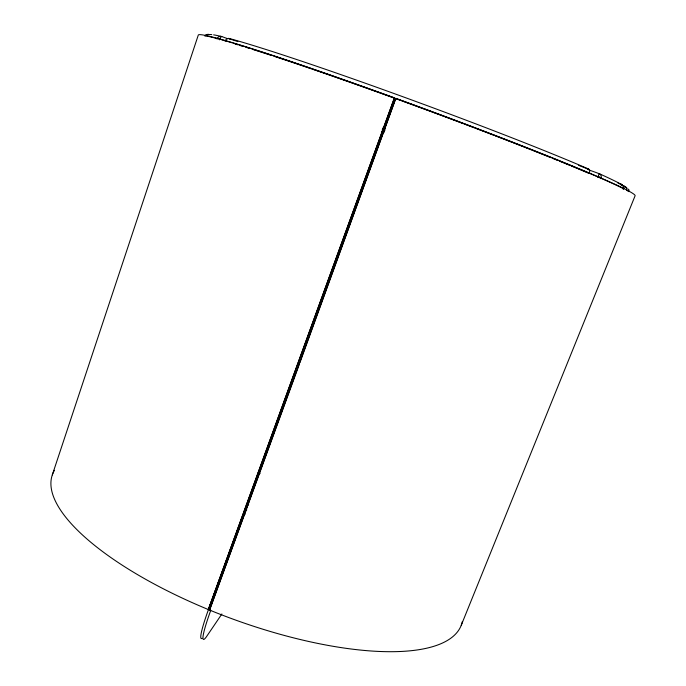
<?xml version="1.0" encoding="UTF-8"?>
<svg xmlns="http://www.w3.org/2000/svg" width="686" height="686" viewBox="0 0 686 686"><rect width="100%" height="100%" fill="white"/><g stroke="black" fill="none" stroke-linecap="round" stroke-linejoin="round"><path stroke-width="1.03" d="M52.308 474.909L198.28 35.115A232.717 8.875 20.2 0 1 394.441 97.849L208.33 609.537A217.856 73.428 20.2 0 1 54.46 470.296M208.33 609.537L394.441 97.849M202.053 638.34A48.089 4.691 -67.7 0 1 208.458 609.588L243.676 513.591L246.789 509.809M462.347 621.559A217.856 73.428 20.2 0 1 209.582 610.051L395.813 98.347A232.717 8.875 20.2 0 1 635.073 195.844L461.258 625.22M299.499 363.82L209.582 610.051M299.859 362.817L395.813 98.347M623.548 189.233L624.449 186.249L621.396 185.117M587.327 169.185L587.67 168.619L588.991 169.408M620.616 184.714L621.002 184.2L622.296 184.988M221.878 613.97L206.846 636.145A48.097 4.605 -67.7 0 1 210.705 610.514L208.458 609.588M599.307 176.739L597.875 177.4L599.092 173.635L589.171 170.025M208.595 34.652L209.376 34.574A223.053 9.175 20.2 0 1 211.794 34.609M228.97 38.716L237.845 41.554M208.201 34.489L209.376 34.574A3.884 3.73 69.8 0 0 205.054 35.964M228.549 38.536L229.81 38.639A223.053 9.175 20.2 0 1 587.67 168.619L589.042 169.451M228.309 38.425L229.81 38.639A4.065 1.012 -72.1 0 1 229.999 38.905M578.658 165.343L588.888 169.425M227.812 38.75L221.775 36.564A223.053 9.175 20.2 0 0 213.638 34.857M617.983 183.102L622.133 184.954M382.968 127.81L384.975 128.548M382.711 128.831L384.709 129.56M383.182 129.337L385.172 130.066M382.162 129.954L384.169 130.692M382.368 130.331L384.374 131.06M382.179 131.42L384.194 132.158M381.733 132.055L383.731 132.792M381.382 132.115L383.388 132.844M246.634 503.635L248.624 504.433M246.343 504.193L248.323 504.99M243.676 513.591L245.194 514.2M209.05 608.765L210.542 609.382M600.353 178.343L600.91 178.583A4.142 3.499 -59.9 0 0 599.092 173.635A223.053 9.175 20.2 0 1 621.002 184.2L621.782 184.851M588.528 169.322L587.67 168.619A4.193 3.319 -62.4 0 1 589.6 172.503M628.342 189.113L629.191 190.296M205.397 35.843A230.462 8.781 20.2 0 1 220.592 39.479M221.467 39.719A230.462 8.781 20.2 0 1 232.28 42.832M233.214 43.107A230.462 8.781 20.2 0 1 394.69 98.064M396.054 98.561A230.462 8.781 20.2 0 1 577.406 168.233M578.409 168.645A230.462 8.781 20.2 0 1 622.897 188.376M627.424 190.759A230.462 8.781 20.2 0 1 628.985 191.651M258.202 472.98A215.747 72.69 20.2 0 1 260.131 473.606M627.09 188.358A223.053 9.175 20.2 0 0 624.406 186.206A3.944 3.756 -37.3 0 1 626.738 190.511M225.111 41.143A4.09 3.636 -83.4 0 1 229.81 38.639M235.118 44.024A226.697 8.635 20.2 0 1 237.699 44.796M239.483 45.327A226.697 8.635 20.2 0 1 242.235 46.168M246.068 47.343A226.697 8.635 20.2 0 1 249.061 48.269M252.894 49.478A226.697 8.635 20.2 0 1 264.316 53.122M265.19 53.405A226.697 8.635 20.2 0 1 270.567 55.154M274.271 56.363A226.697 8.635 20.2 0 1 279.022 57.933M279.982 58.25A226.697 8.635 20.2 0 1 295.126 63.309M296.052 63.627A226.697 8.635 20.2 0 1 303.658 66.199M304.627 66.533A226.697 8.635 20.2 0 1 311.495 68.874M312.499 69.217A226.697 8.635 20.2 0 1 321.605 72.356M322.531 72.682A226.697 8.635 20.2 0 1 360.39 85.964M361.308 86.29A226.697 8.635 20.2 0 1 379.89 92.936M380.833 93.27A226.697 8.635 20.2 0 1 391.217 97.026M392.16 97.369A226.697 8.635 20.2 0 1 400.718 100.473M401.67 100.825A226.697 8.635 20.2 0 1 421.736 108.174M422.687 108.525A226.697 8.635 20.2 0 1 432.24 112.05M433.192 112.401A226.697 8.635 20.2 0 1 443.645 116.286M444.588 116.646A226.697 8.635 20.2 0 1 463.367 123.686M464.302 124.037A226.697 8.635 20.2 0 1 474.438 127.87M475.449 128.256A226.697 8.635 20.2 0 1 483.433 131.3M484.427 131.678A226.697 8.635 20.2 0 1 494.22 135.425M495.189 135.802A226.697 8.635 20.2 0 1 502.864 138.752M503.807 139.121A226.697 8.635 20.2 0 1 512.236 142.388M513.162 142.748A226.697 8.635 20.2 0 1 522.252 146.298M523.247 146.693A226.697 8.635 20.2 0 1 531.058 149.771M532.019 150.148A226.697 8.635 20.2 0 1 539.565 153.141M540.491 153.51A226.697 8.635 20.2 0 1 546.862 156.056M547.754 156.408A226.697 8.635 20.2 0 1 550.738 157.609M552.702 158.397A226.697 8.635 20.2 0 1 557.512 160.344M559.399 161.116A226.697 8.635 20.2 0 1 562.186 162.248M563.103 162.625A226.697 8.635 20.2 0 1 570.238 165.549M571.224 165.952A226.697 8.635 20.2 0 1 576.986 168.344M577.921 168.739A226.697 8.635 20.2 0 1 583.349 171.011M584.223 171.38A226.697 8.635 20.2 0 1 588.485 173.189M217.008 38.991A4.03 3.722 -88.9 0 1 221.775 36.564A4.005 1.02 -72.2 0 0 219.589 39.848M621.002 184.2A3.987 3.756 -44.4 0 1 623.12 189.113M204.822 35.818A3.833 3.687 68.1 0 1 206.88 34.832"/></g></svg>
